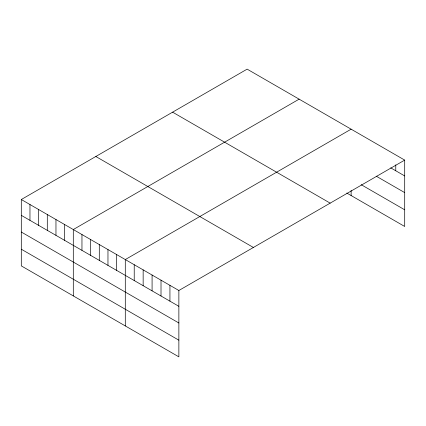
<?xml version="1.0" encoding="UTF-8"?>
<svg xmlns="http://www.w3.org/2000/svg" width="426" height="426" viewBox="0 0 426 426"><rect width="100%" height="100%" fill="white"/><g stroke="black" fill="none" stroke-linecap="round" stroke-linejoin="round"><path stroke-width="0.64" d="M21.3 199.522L178.867 290.495L178.867 356.86L21.3 265.893L21.3 199.522L247.133 69.14L404.7 160.107L404.7 226.478L346.796 193.047M299.132 99.157L73.299 229.539L73.299 295.91M351.125 129.179L125.292 259.562L125.292 325.933M178.867 290.495L404.7 160.107M390.748 167.876L404.7 175.933M376.238 176.183L404.7 192.611M361.173 184.666L404.7 209.8M172.61 112.166L330.177 203.138M95.823 156.496L253.39 247.463M21.3 215.343L178.867 306.315M21.3 232.026L178.867 322.993M21.3 249.21L178.867 340.182M395.77 164.846L395.77 170.778M351.125 190.417L351.125 195.55M169.937 285.335L169.937 301.161M161.012 280.18L161.012 296.006M152.082 275.026L152.082 290.851M143.152 269.871L143.152 285.697M134.222 264.716L134.222 280.542M116.628 254.556L116.628 270.382M107.964 249.556L107.964 265.377M99.295 244.551L99.295 260.377M90.631 239.55L90.631 255.371M81.962 234.545L81.962 250.371M64.63 224.539L64.63 240.36M55.966 219.534L55.966 235.36M47.297 214.534L47.297 230.354M38.633 209.528L38.633 225.354M29.964 204.523L29.964 220.349"/></g></svg>
